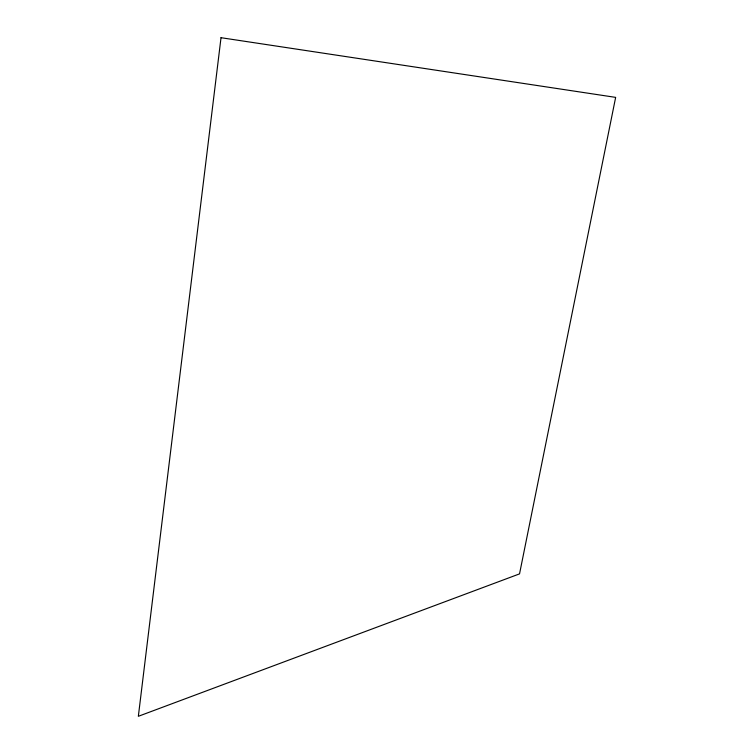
<?xml version="1.0" encoding="UTF-8"?>
<svg xmlns="http://www.w3.org/2000/svg" width="754" height="754" viewBox="0 0 754 754"><rect width="100%" height="100%" fill="white"/><g stroke="black" fill="none" stroke-linecap="round" stroke-linejoin="round"><path stroke-width="1.13" d="M221.016 37.7L138.35 716.3L519.534 573.879L615.65 97.379L221.016 37.7"/></g></svg>
